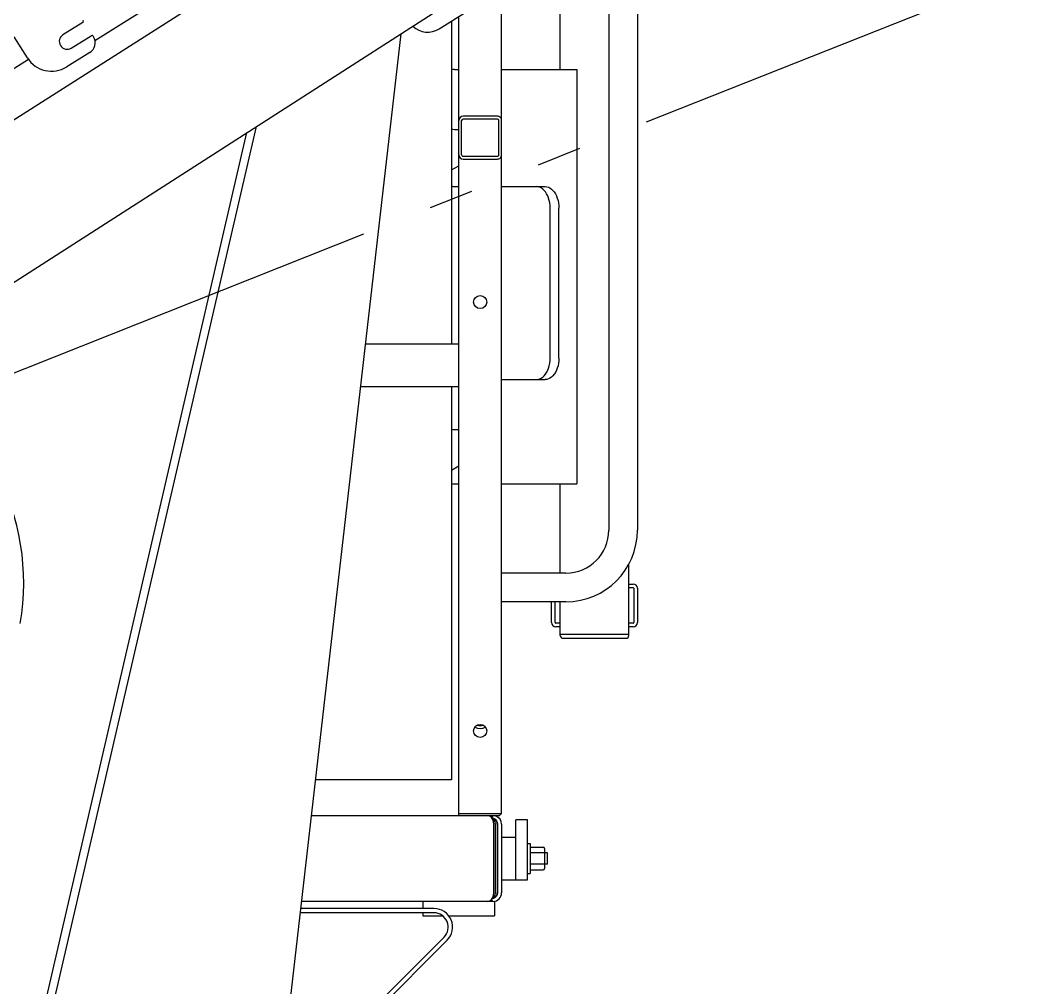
# Model space of a CAD drawing. Header units: millimetres. Extents: x 1084702 to 1166801, y 36632 to 124519.
# Drawn here: x 1098420 to 1099133, y 106232 to 106909 of the extents above; entities that cross this region are included whole.
import ezdxf

# ---------------------------------------------------------------- set-up
doc = ezdxf.new("R2010")
doc.units = ezdxf.units.MM
doc.header["$LTSCALE"] = 250
doc.linetypes.add('CENTER', pattern=[3, 2.5, -0.25, 0, -0.25])
doc.linetypes.add('PHANTOM', pattern=[2.1, 1.25, -0.2, 0.125, -0.2, 0.125, -0.2])
doc.layers.get('0').update_dxf_attribs({"color": 255})

# ---------------------------------------------------------------- blocks, each defined once
blk = doc.blocks.new('cont')
at = {"linetype": 'PHANTOM'}
blk.add_line((225402.77, 143408.75), (231452.77, 145808.75), dxfattribs=at)
blk = doc.blocks.new('PK65002M m platform_side')
at = {"linetype": 'Continuous'}
for p, q in [((-9317.14, 6059.61), (-9317.14, 5598.26)), ((-9337.14, 6049.4), (-9337.14, 5598.26)), ((-9588.76, 5989.96), (-10256.42, 5564.93)), ((-9371.14, 5920.64), (-9371.14, 5991.61)), ((-10150.87, 5516.72), (-9447.63, 5967.95)), ((-9412.12, 5860.88), (-9412.12, 5967.38)), ((-9665.02, 5960.3), (-9696.54, 5940.6)), ((-9455.79, 5948.95), (-9436.38, 5961.07)), ((-9705.11, 5953.53), (-9718.93, 5944.89)), ((-9447.14, 5954.35), (-9447.14, 5728.64)), ((-9442.12, 5860.88), (-9442.12, 5957.49)), ((-9482.58, 5945.52), (-9567.57, 5204.78)), ((-9743.86, 5928.73), (-9753.02, 5943.39)), ((-9713.1, 5935.56), (-9699.28, 5944.2)), ((-9697.9, 5943.88), (-9697.64, 5943.46)), ((-9700.19, 5932.44), (-9716.3, 5922.37)), ((-9978.24, 5779.02), (-9743.14, 5927.67)), ((-9445.14, 5920.64), (-9442.14, 5920.64)), ((-9412.12, 5920.64), (-9359.51, 5920.64)), ((-9359.51, 5920.64), (-9359.51, 5630.64)), ((-9440.12, 5860.88), (-9440.12, 5884.89)), ((-9415.12, 5887.89), (-9439.12, 5887.89)), ((-9415.12, 5885.89), (-9439.12, 5885.89)), ((-9414.12, 5860.88), (-9414.12, 5884.89)), ((-9761.22, 5138.48), (-9590.26, 5876.43)), ((-9583.79, 5880.58), (-9759.97, 5120.07)), ((-9445.14, 5878.64), (-9442.14, 5878.64)), ((-9442.14, 5398.64), (-9442.14, 5860.88)), ((-9412.14, 5400.14), (-9412.14, 5860.73)), ((-9447.14, 5850.37), (-9442.14, 5853.26)), ((-9439.12, 5859.88), (-9415.12, 5859.88)), ((-9439.12, 5857.88), (-9415.12, 5857.88)), ((-9445.14, 5838.64), (-9442.14, 5838.64)), ((-9412.14, 5838.64), (-9381.72, 5838.64)), ((-9378.21, 5718.64), (-9378.21, 5823.64)), ((-9372.08, 5718.64), (-9372.08, 5823.64)), ((-9507.47, 5728.64), (-9442.14, 5728.64)), ((-9412.14, 5703.64), (-9381.72, 5703.64)), ((-9442.14, 5698.64), (-9510.91, 5698.64)), ((-9447.14, 5698.64), (-9447.14, 5423.64)), ((-9445.14, 5668.64), (-9442.14, 5668.64)), ((-9447.14, 5640.37), (-9442.14, 5643.26)), ((-9445.14, 5630.64), (-9442.14, 5630.64)), ((-9412.14, 5630.64), (-9359.51, 5630.64)), ((-9371.14, 5568.26), (-9371.14, 5630.64)), ((-9367.14, 5568.26), (-9412.14, 5568.26)), ((-9323.14, 5524.64), (-9323.14, 5574.6)), ((-9323.14, 5560.64), (-9320.14, 5560.64)), ((-9323.14, 5558.14), (-9320.14, 5558.14)), ((-9319.64, 5557.64), (-9319.64, 5533.64)), ((-9317.14, 5557.64), (-9317.14, 5533.64)), ((-9367.14, 5548.26), (-9412.14, 5548.26)), ((-9377.14, 5533.64), (-9377.14, 5548.26)), ((-9374.64, 5533.64), (-9374.64, 5548.26)), ((-9371.14, 5524.64), (-9371.14, 5548.26)), ((-9371.14, 5533.14), (-9374.14, 5533.14)), ((-9320.14, 5533.14), (-9323.14, 5533.14)), ((-9371.14, 5530.64), (-9374.14, 5530.64)), ((-9371.14, 5525.64), (-9323.14, 5525.64)), ((-9320.14, 5530.64), (-9323.14, 5530.64)), ((-9369.14, 5522.64), (-9325.14, 5522.64)), ((-9447.14, 5423.64), (-9542.46, 5423.64)), ((-9545.33, 5398.64), (-9413.64, 5398.64)), ((-9442.14, 5400.14), (-9412.14, 5400.14)), ((-9419.19, 5397.33), (-9420.47, 5398.31)), ((-9418.14, 5398.64), (-9419.11, 5397.27)), ((-9418.78, 5396.89), (-9417.87, 5396.74)), ((-9418.27, 5396.34), (-9418.52, 5396.61)), ((-9417.87, 5396.74), (-9416.62, 5396.05)), ((-9412.14, 5400.14), (-9413.64, 5398.64)), ((-9417.66, 5395.71), (-9418.27, 5396.34)), ((-9417.56, 5392.64), (-9417.73, 5394.34)), ((-9417.12, 5395.06), (-9417.66, 5395.71)), ((-9417.56, 5344.64), (-9417.56, 5392.64)), ((-9416.56, 5393.87), (-9417.12, 5395.06)), ((-9416.62, 5396.05), (-9415.68, 5395.03)), ((-9416.39, 5392.64), (-9416.56, 5393.87)), ((-9416.39, 5344.64), (-9416.39, 5392.64)), ((-9415.68, 5395.03), (-9415.14, 5393.84)), ((-9415.14, 5393.84), (-9414.97, 5392.64)), ((-9415.14, 5392.64), (-9415.14, 5344.64)), ((-9414.97, 5392.64), (-9414.97, 5344.64)), ((-9412.14, 5392.64), (-9412.14, 5344.64)), ((-9394.14, 5395.64), (-9402.14, 5395.64)), ((-9402.14, 5353.64), (-9402.14, 5395.64)), ((-9394.14, 5353.64), (-9394.14, 5395.64)), ((-9412.14, 5383.64), (-9402.14, 5383.64)), ((-9394.14, 5379.14), (-9392.14, 5379.14)), ((-9392.14, 5379.14), (-9392.14, 5358.14)), ((-9392.14, 5376.64), (-9383.14, 5376.64)), ((-9382.14, 5375.64), (-9382.14, 5361.64)), ((-9380.14, 5372.64), (-9392.14, 5372.64)), ((-9380.14, 5364.64), (-9380.14, 5372.64)), ((-9380.14, 5364.64), (-9392.14, 5364.64)), ((-9394.14, 5358.14), (-9392.14, 5358.14)), ((-9392.14, 5360.64), (-9383.14, 5360.64)), ((-9412.14, 5353.64), (-9394.14, 5353.64)), ((-9418.14, 5338.64), (-9419.11, 5340.01)), ((-9417.86, 5340.55), (-9418.78, 5340.39)), ((-9418.27, 5340.95), (-9417.66, 5341.57)), ((-9417.73, 5342.95), (-9417.56, 5344.64)), ((-9417.66, 5341.57), (-9417.12, 5342.23)), ((-9417.12, 5342.23), (-9416.56, 5343.42)), ((-9416.56, 5343.42), (-9416.39, 5344.64)), ((-9415.14, 5343.44), (-9415.68, 5342.26)), ((-9414.97, 5344.64), (-9415.14, 5343.44)), ((-9459.46, 5333.64), (-9552.79, 5333.64)), ((-9418.14, 5338.64), (-9552.21, 5338.64)), ((-9467.14, 5338.64), (-9467.14, 5333.64)), ((-9417.14, 5338.64), (-9417.14, 5328.64)), ((-9459.46, 5330.64), (-9553.13, 5330.64)), ((-9467.14, 5330.64), (-9467.14, 5328.64)), ((-9467.14, 5328.64), (-9453.46, 5328.64)), ((-9449.23, 5328.64), (-9417.14, 5328.64)), ((-9570.58, 5191.14), (-9450.27, 5311.45)), ((-9569.44, 5196.52), (-9452.39, 5313.57))]:
    blk.add_line(p, q, dxfattribs=at)
for points in [[(-9378.21, 5823.64), (-9378.28, 5825.45), (-9378.49, 5827.23), (-9378.83, 5828.96), (-9379.31, 5830.61), (-9379.91, 5832.16), (-9380.63, 5833.59), (-9381.45, 5834.87), (-9382.37, 5835.99), (-9383.37, 5836.92), (-9384.43, 5837.67), (-9385.54, 5838.21), (-9386.69, 5838.53), (-9387.85, 5838.64)], [(-9381.72, 5838.64), (-9380.56, 5838.53), (-9379.41, 5838.21), (-9378.3, 5837.67), (-9377.24, 5836.92), (-9376.24, 5835.99), (-9375.33, 5834.87), (-9374.5, 5833.59), (-9373.79, 5832.16), (-9373.18, 5830.61), (-9372.7, 5828.96), (-9372.36, 5827.23), (-9372.15, 5825.45), (-9372.08, 5823.64)], [(-9387.85, 5703.64), (-9386.69, 5703.75), (-9385.54, 5704.08), (-9384.43, 5704.62), (-9383.37, 5705.36), (-9382.37, 5706.3), (-9381.45, 5707.41), (-9380.63, 5708.7), (-9379.91, 5710.12), (-9379.31, 5711.67), (-9378.83, 5713.32), (-9378.49, 5715.05), (-9378.28, 5716.83), (-9378.21, 5718.64)], [(-9372.08, 5718.64), (-9372.15, 5716.83), (-9372.36, 5715.05), (-9372.7, 5713.32), (-9373.18, 5711.67), (-9373.79, 5710.12), (-9374.5, 5708.7), (-9375.33, 5707.41), (-9376.24, 5706.3), (-9377.24, 5705.36), (-9378.3, 5704.62), (-9379.41, 5704.08), (-9380.56, 5703.75), (-9381.72, 5703.64)], [(-9417.73, 5394.34), (-9418.29, 5395.99), (-9419.19, 5397.33)], [(-9421.9, 5338.64), (-9420.47, 5338.98), (-9419.19, 5339.95)], [(-9419.19, 5339.95), (-9418.29, 5341.3), (-9417.73, 5342.95)], [(-9415.68, 5342.26), (-9416.61, 5341.24), (-9417.86, 5340.55)]]:
    blk.add_lwpolyline(points, dxfattribs=at)
for centre in [(-9427.14, 5757.88), (-9427.14, 5457.88)]:
    blk.add_circle(centre, 4.55, dxfattribs=at)
for centre, radius, start, end in [((-9705.64, 5954.37), 1, 302, 32), ((-9463.74, 5961.67), 15, 225.84283, 302.00001), ((-9716.02, 5940.22), 5.5, 122, 302), ((-9704.42, 5939.22), 8, 302.00005, 32), ((-9698.75, 5943.35), 1, 32, 122), ((-9726.9, 5939.33), 20, 212.00011, 301.99987), ((-9445.14, 5915.64), 5, 90, 113.65047), ((-9445.14, 5883.64), 5, 246.34953, 270), ((-9445.14, 5843.64), 5, 246.34953, 270), ((-9914.67, 5561.42), 168.26, 350.24321, 64.99632), ((-9445.14, 5673.64), 5, 246.34953, 270), ((-9445.14, 5635.64), 5, 246.34953, 270), ((-9367.14, 5598.26), 50, 270, 0), ((-9367.14, 5598.26), 30, 270, 0), ((-9320.14, 5557.64), 3, 0, 90), ((-9320.14, 5557.64), 0.5, 0, 90), ((-9374.14, 5533.64), 3, 180, 270), ((-9374.14, 5533.64), 0.5, 180, 270), ((-9320.14, 5533.64), 3, 270, 0), ((-9320.14, 5533.64), 0.5, 270, 0), ((-9369.14, 5524.64), 2, 180, 270), ((-9325.14, 5524.64), 2, 270, 0), ((-9427.14, 5468.64), 7, 254.52083, 285.47917), ((-9427.14, 5468.64), 9, 246.13455, 293.86545), ((-9418.14, 5392.64), 6, 0, 70.5352), ((-9418.14, 5392.64), 3, 0, 76.8244), ((-9383.14, 5375.64), 1, 0, 90), ((-9383.14, 5361.64), 1, 270, 0), ((-9418.14, 5344.64), 6, 270, 0), ((-9418.14, 5344.64), 3, 283.15921, 0), ((-9459.46, 5320.64), 13, 315, 90), ((-9459.46, 5320.64), 10, 315, 90)]:
    blk.add_arc(centre, radius, start, end, dxfattribs=at)
for centre, major_axis, start_param, end_param in [((-9439.12, 5884.89), (3, 0), 7.853982, 9.424778), ((-9439.12, 5884.89), (0, 1), 0, 1.570796), ((-9415.12, 5884.89), (0, 3), -0.343214, 0), ((-9415.12, 5884.89), (0, 1), -1.570796, 0), ((-9415.12, 5884.89), (3, 0), 6.283185, 7.510768), ((-9439.12, 5860.88), (3, 0), 3.141593, 4.712389), ((-9439.12, 5860.88), (0, 1), 1.570796, 3.141593), ((-9415.12, 5860.88), (0, 3), -3.141593, -1.570796), ((-9415.12, 5860.88), (0, 1), -3.141593, -1.570796)]:
    blk.add_ellipse(centre, major_axis=major_axis, ratio=1, start_param=start_param, end_param=end_param, dxfattribs=at)
blk = doc.blocks.new('profil_B4_1')
at = {"linetype": 'CENTER'}
blk.add_blockref('PK65002M m platform_side', (90405.39, 65327.55), dxfattribs=at)
blk.add_blockref('cont', (-149676.32, -74326.79))

msp = doc.modelspace()

# ---------------------------------------------------------------- block references
msp.add_blockref('profil_B4_1', (1017763.01, 35626.47))

doc.saveas('drawing.dxf')
